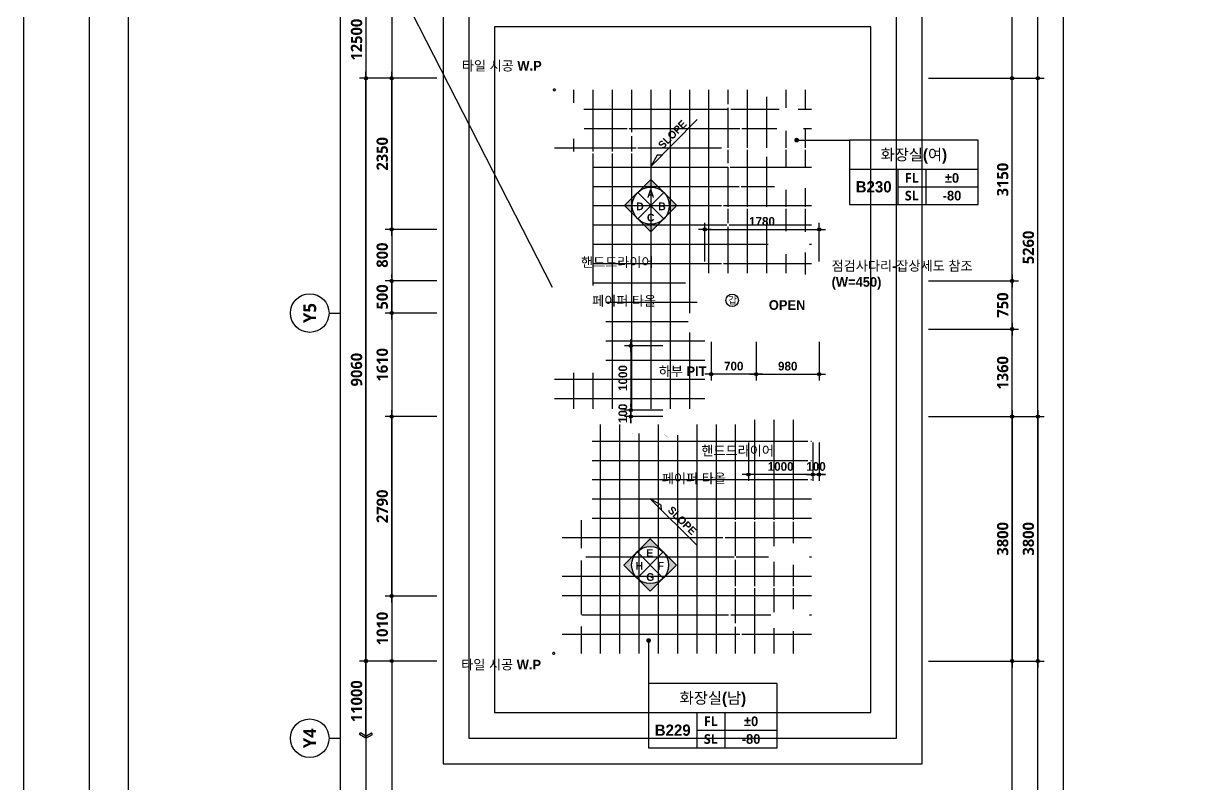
# Model space of a CAD drawing. Header units: millimetres. Extents: x 0 to 336000, y 0 to 30768.
# Drawn here: x 0 to 18350, y 10558 to 22370 of the extents above; entities that cross this region are included whole.
import ezdxf
from ezdxf.enums import TextEntityAlignment as Align

# ---------------------------------------------------------------- set-up
doc = ezdxf.new("R2010")
doc.units = ezdxf.units.MM
doc.header["$LTSCALE"] = 50
doc.layers.get('Defpoints').update_dxf_attribs({"color": 153})
for name, color, linetype in [('A-ANNO-DIM', 4, 'Continuous'), ('A-ANNO-GRA1', 7, 'Continuous'), ('A-ANNO-LEAD', 4, 'Continuous'), ('A-ANNO-SYMB', 7, 'Continuous'), ('A-ANNO-TEXT1', 7, 'Continuous'), ('A-ANNO-TEXT2', 3, 'Continuous'), ('A-ANNO-TITL', 7, 'Continuous'), ('A-FLOR-TOIL-TILE', 8, 'Continuous'), ('A-ST-AXIS-BUB', 7, 'Continuous'), ('A-ST-AXIS-DIM', 7, 'Continuous'), ('LEADER', 7, 'Continuous'), ('SYM', 7, 'Continuous')]:
    doc.layers.add(name, color=color, linetype=linetype)
doc.layers.add('G(그리드1)', color=185, linetype='Continuous', plot=False)
doc.layers.add('G(그리드2)', color=235, linetype='Continuous', plot=False)
doc.styles.add('2020음성 1차', font='나눔고딕Bold.ttf')
doc.styles.add('SH_나눔', font='')
doc.styles.add('SH_진천_나눔', font='')
doc.styles.get('SH_나눔').set_extended_font_data('NanumGothic', bold=True)
doc.styles.get('SH_진천_나눔').set_extended_font_data('NanumGothic', bold=True)
doc.dimstyles.new('SHP 50', dxfattribs={"dimscale": 50, "dimtxt": 3.5, "dimasz": 1, "dimexe": 2, "dimexo": 2, "dimgap": 1, "dimtad": 1, "dimdec": 0, "dimzin": 0, "dimdsep": 46, "dimtxsty": 'SH_진천_나눔', "dimblk": 'DIMDOT', "dimcen": 0.09, "dimclrd": 256, "dimclre": 256, "dimclrt": 3, "dimadec": 0, "dimazin": 1, "dimtfac": 1, "dimtdec": 0, "dimtix": 1, "dimtmove": 2, "dimatfit": 0, "dimldrblk": 'DIMDOT', "dimfxl": 1, "dimtolj": 1, "dimtzin": 0, "dimlwd": -1, "dimlwe": -1, "dimarcsym": 0})
doc.dimstyles.new('SHP 50내부', dxfattribs={"dimscale": 50, "dimtxt": 2.7, "dimasz": 1, "dimexe": 2, "dimexo": 2, "dimgap": 1, "dimtad": 1, "dimdec": 0, "dimzin": 0, "dimdsep": 46, "dimtxsty": '2020음성 1차', "dimblk": 'DIMDOT', "dimcen": 0.09, "dimclrd": 256, "dimclre": 256, "dimclrt": 3, "dimadec": 0, "dimazin": 1, "dimtfac": 1, "dimtdec": 0, "dimtix": 1, "dimtmove": 2, "dimatfit": 0, "dimldrblk": 'DIMDOT', "dimfxl": 1, "dimtolj": 1, "dimtzin": 0, "dimlwd": -1, "dimlwe": -1, "dimarcsym": 0})

# ---------------------------------------------------------------- blocks, each defined once
blk = doc.blocks.new('A-ST-AXIS-BUB-1')
at = {"layer": 'A-ST-AXIS-BUB'}
blk.add_line((0, 350), (0, 0), dxfattribs=at)
blk.add_circle((0, 950), 600, dxfattribs=at)
blk = doc.blocks.new('DIMDOT')
at = {"color": 0}
blk.add_line((-2, 0), (2, 0), dxfattribs=at)
for radius in [0.5, 0.25]:
    blk.add_circle((0, 0), radius, dxfattribs=at)
blk = doc.blocks.new('*D10199')
at = {"layer": 'A-ST-AXIS-DIM'}
for p, q in [((6425, 21520), (5225, 21520)), ((5325, 12510), (5325, 21470)), ((6425, 12460), (5225, 12460))]:
    blk.add_line(p, q, dxfattribs=at)
at = {"layer": 'Defpoints', "color": 0}
for p in [(5325, 21520), (6525, 21520), (6525, 12460)]:
    blk.add_point(p, dxfattribs=at)
at = {"layer": 'A-ST-AXIS-DIM', "linetype": 'ByBlock', "xscale": 50, "yscale": 50, "zscale": 50}
for p, rotation in [((5325, 21520), 90), ((5325, 12460), 270)]:
    blk.add_blockref('DIMDOT', p, dxfattribs=dict(at, rotation=rotation))
at = {"layer": 'A-ST-AXIS-DIM', "color": 3, "insert": (5179, 16990), "char_height": 175, "attachment_point": 5, "rotation": 90, "style": 'SH_진천_나눔'}
blk.add_mtext('\\A1;9060', dxfattribs=at)
blk = doc.blocks.new('*D10200')
at = {"layer": 'A-ST-AXIS-DIM'}
for p, q in [((6425, 18370), (5625, 18370)), ((5725, 18420), (5725, 18470)), ((5725, 17870), (5725, 18370)), ((6425, 17870), (5625, 17870)), ((5725, 17820), (5725, 17770))]:
    blk.add_line(p, q, dxfattribs=at)
at = {"layer": 'Defpoints', "color": 0}
for p in [(5725, 18370), (6525, 18370), (6525, 17870)]:
    blk.add_point(p, dxfattribs=at)
at = {"layer": 'A-ST-AXIS-DIM', "linetype": 'ByBlock', "xscale": 50, "yscale": 50, "zscale": 50}
for p, rotation in [((5725, 18370), 270), ((5725, 17870), 90)]:
    blk.add_blockref('DIMDOT', p, dxfattribs=dict(at, rotation=rotation))
at = {"layer": 'A-ST-AXIS-DIM', "color": 3, "insert": (5579, 18120), "char_height": 175, "attachment_point": 5, "rotation": 90, "style": 'SH_진천_나눔'}
blk.add_mtext('\\A1;500', dxfattribs=at)
blk = doc.blocks.new('*D10201')
at = {"layer": 'A-ST-AXIS-DIM'}
for p, q in [((6425, 21520), (5625, 21520)), ((5725, 19220), (5725, 21470)), ((6425, 19170), (5625, 19170))]:
    blk.add_line(p, q, dxfattribs=at)
at = {"layer": 'Defpoints', "color": 0}
for p in [(5725, 21520), (6525, 21520), (6525, 19170)]:
    blk.add_point(p, dxfattribs=at)
at = {"layer": 'A-ST-AXIS-DIM', "linetype": 'ByBlock', "xscale": 50, "yscale": 50, "zscale": 50}
for p, rotation in [((5725, 21520), 90), ((5725, 19170), 270)]:
    blk.add_blockref('DIMDOT', p, dxfattribs=dict(at, rotation=rotation))
at = {"layer": 'A-ST-AXIS-DIM', "color": 3, "insert": (5579, 20345), "char_height": 175, "attachment_point": 5, "rotation": 90, "style": 'SH_진천_나눔'}
blk.add_mtext('\\A1;2350', dxfattribs=at)
blk = doc.blocks.new('arrow1')
at = {"color": 0}
for p, q in [((0, 0), (0.286, 0.501)), ((0, 0), (0.286, -0.501)), ((0.165, 0), (0.41, 0.429)), ((0.165, 0), (0.41, -0.429)), ((0.286, 0.501), (0.41, 0.43)), ((0.286, -0.501), (0.41, -0.43))]:
    blk.add_line(p, q, dxfattribs=at)
blk = doc.blocks.new('*D10202')
at = {"layer": 'A-ST-AXIS-DIM'}
for p, q in [((6425, 17870), (5625, 17870)), ((5725, 17820), (5725, 16310)), ((6425, 16260), (5625, 16260))]:
    blk.add_line(p, q, dxfattribs=at)
at = {"layer": 'Defpoints', "color": 0}
for p in [(6525, 17870), (5725, 16260), (6525, 16260)]:
    blk.add_point(p, dxfattribs=at)
at = {"layer": 'A-ST-AXIS-DIM', "linetype": 'ByBlock', "xscale": 50, "yscale": 50, "zscale": 50}
for p, rotation in [((5725, 17870), 90), ((5725, 16260), 270)]:
    blk.add_blockref('DIMDOT', p, dxfattribs=dict(at, rotation=rotation))
at = {"layer": 'A-ST-AXIS-DIM', "color": 3, "insert": (5579, 17065), "char_height": 175, "attachment_point": 5, "rotation": 90, "style": 'SH_진천_나눔'}
blk.add_mtext('\\A1;1610', dxfattribs=at)
blk = doc.blocks.new('*D10203')
at = {"layer": 'A-ST-AXIS-DIM'}
for p, q in [((6425, 19170), (5625, 19170)), ((5725, 19120), (5725, 18420)), ((6425, 18370), (5625, 18370))]:
    blk.add_line(p, q, dxfattribs=at)
at = {"layer": 'Defpoints', "color": 0}
for p in [(6525, 19170), (5725, 18370), (6525, 18370)]:
    blk.add_point(p, dxfattribs=at)
at = {"layer": 'A-ST-AXIS-DIM', "linetype": 'ByBlock', "xscale": 50, "yscale": 50, "zscale": 50}
for p, rotation in [((5725, 19170), 90), ((5725, 18370), 270)]:
    blk.add_blockref('DIMDOT', p, dxfattribs=dict(at, rotation=rotation))
at = {"layer": 'A-ST-AXIS-DIM', "color": 3, "insert": (5579, 18770), "char_height": 175, "attachment_point": 5, "rotation": 90, "style": 'SH_진천_나눔'}
blk.add_mtext('\\A1;800', dxfattribs=at)
blk = doc.blocks.new('*D10204')
at = {"layer": 'A-ST-AXIS-DIM'}
for p, q in [((6425, 16260), (5625, 16260)), ((5725, 13520), (5725, 16210)), ((6425, 13470), (5625, 13470))]:
    blk.add_line(p, q, dxfattribs=at)
at = {"layer": 'Defpoints', "color": 0}
for p in [(5725, 16260), (6525, 16260), (6525, 13470)]:
    blk.add_point(p, dxfattribs=at)
at = {"layer": 'A-ST-AXIS-DIM', "linetype": 'ByBlock', "xscale": 50, "yscale": 50, "zscale": 50}
for p, rotation in [((5725, 16260), 90), ((5725, 13470), 270)]:
    blk.add_blockref('DIMDOT', p, dxfattribs=dict(at, rotation=rotation))
at = {"layer": 'A-ST-AXIS-DIM', "color": 3, "insert": (5579, 14865), "char_height": 175, "attachment_point": 5, "rotation": 90, "style": 'SH_진천_나눔'}
blk.add_mtext('\\A1;2790', dxfattribs=at)
blk = doc.blocks.new('*D10205')
at = {"layer": 'A-ST-AXIS-DIM'}
for p, q in [((6425, 13470), (5625, 13470)), ((5725, 13420), (5725, 12510)), ((6425, 12460), (5625, 12460))]:
    blk.add_line(p, q, dxfattribs=at)
at = {"layer": 'Defpoints', "color": 0}
for p in [(6525, 13470), (5725, 12460), (6525, 12460)]:
    blk.add_point(p, dxfattribs=at)
at = {"layer": 'A-ST-AXIS-DIM', "linetype": 'ByBlock', "xscale": 50, "yscale": 50, "zscale": 50}
for p, rotation in [((5725, 13470), 90), ((5725, 12460), 270)]:
    blk.add_blockref('DIMDOT', p, dxfattribs=dict(at, rotation=rotation))
at = {"layer": 'A-ST-AXIS-DIM', "color": 3, "insert": (5579, 12965), "char_height": 175, "attachment_point": 5, "rotation": 90, "style": 'SH_진천_나눔'}
blk.add_mtext('\\A1;1010', dxfattribs=at)
blk = doc.blocks.new('*D16269')
at = {"layer": 'A-ANNO-DIM'}
for p, q in [((11275, 15860), (11275, 15260)), ((12275, 15860), (12275, 15260)), ((12225, 15360), (11325, 15360))]:
    blk.add_line(p, q, dxfattribs=at)
at = {"layer": 'Defpoints', "color": 0}
for p in [(11275, 15960), (12275, 15960), (11275, 15360)]:
    blk.add_point(p, dxfattribs=at)
at = {"layer": 'A-ANNO-DIM', "linetype": 'ByBlock', "xscale": 50, "yscale": 50, "zscale": 50, "rotation": 180}
blk.add_blockref('DIMDOT', (11275, 15360), dxfattribs=at)
at = {"layer": 'A-ANNO-DIM', "linetype": 'ByBlock', "xscale": 50, "yscale": 50, "zscale": 50}
blk.add_blockref('DIMDOT', (12275, 15360), dxfattribs=at)
at = {"layer": 'A-ANNO-DIM', "color": 3, "insert": (11775, 15484), "char_height": 135, "attachment_point": 5, "style": '2020음성 1차'}
blk.add_mtext('\\A1;1000', dxfattribs=at)
blk = doc.blocks.new('*D16270')
at = {"layer": 'A-ANNO-DIM'}
for p, q in [((12275, 15860), (12275, 15260)), ((12375, 15860), (12375, 15260)), ((12225, 15360), (12175, 15360)), ((12275, 15360), (12375, 15360)), ((12425, 15360), (12475, 15360))]:
    blk.add_line(p, q, dxfattribs=at)
at = {"layer": 'Defpoints', "color": 0}
for p in [(12275, 15960), (12375, 15960), (12375, 15360)]:
    blk.add_point(p, dxfattribs=at)
at = {"layer": 'A-ANNO-DIM', "linetype": 'ByBlock', "xscale": 50, "yscale": 50, "zscale": 50}
blk.add_blockref('DIMDOT', (12275, 15360), dxfattribs=at)
at = {"layer": 'A-ANNO-DIM', "linetype": 'ByBlock', "xscale": 50, "yscale": 50, "zscale": 50, "rotation": 180}
blk.add_blockref('DIMDOT', (12375, 15360), dxfattribs=at)
at = {"layer": 'A-ANNO-DIM', "color": 3, "insert": (12325, 15484), "char_height": 135, "attachment_point": 5, "style": '2020음성 1차'}
blk.add_mtext('\\A1;100', dxfattribs=at)
blk = doc.blocks.new('*D16274')
at = {"layer": 'A-ANNO-DIM'}
for p, q in [((9945, 17360), (9345, 17360)), ((9445, 17310), (9445, 16410)), ((9945, 16360), (9345, 16360))]:
    blk.add_line(p, q, dxfattribs=at)
at = {"layer": 'Defpoints', "color": 0}
for p in [(10045, 17360), (9445, 16360), (10045, 16360)]:
    blk.add_point(p, dxfattribs=at)
at = {"layer": 'A-ANNO-DIM', "linetype": 'ByBlock', "xscale": 50, "yscale": 50, "zscale": 50}
for p, rotation in [((9445, 17360), 90), ((9445, 16360), 270)]:
    blk.add_blockref('DIMDOT', p, dxfattribs=dict(at, rotation=rotation))
at = {"layer": 'A-ANNO-DIM', "color": 3, "insert": (9321, 16860), "char_height": 135, "attachment_point": 5, "rotation": 90, "style": '2020음성 1차'}
blk.add_mtext('\\A1;1000', dxfattribs=at)
blk = doc.blocks.new('*D16690')
at = {"layer": 'A-ST-AXIS-DIM'}
for p, q in [((14075, 21520), (15875, 21520)), ((15775, 16310), (15775, 21470)), ((14075, 16260), (15875, 16260))]:
    blk.add_line(p, q, dxfattribs=at)
at = {"layer": 'Defpoints', "color": 0}
for p in [(13975, 21520), (15775, 21520), (13975, 16260)]:
    blk.add_point(p, dxfattribs=at)
at = {"layer": 'A-ST-AXIS-DIM', "linetype": 'ByBlock', "xscale": 50, "yscale": 50, "zscale": 50}
for p, rotation in [((15775, 21520), 90), ((15775, 16260), 270)]:
    blk.add_blockref('DIMDOT', p, dxfattribs=dict(at, rotation=rotation))
at = {"layer": 'A-ST-AXIS-DIM', "color": 3, "insert": (15629, 18890), "char_height": 175, "attachment_point": 5, "rotation": 90, "style": 'SH_진천_나눔'}
blk.add_mtext('\\A1;5260', dxfattribs=at)
blk = doc.blocks.new('*D16691')
at = {"layer": 'A-ST-AXIS-DIM'}
for p, q in [((14075, 18370), (15475, 18370)), ((15375, 17670), (15375, 18320)), ((14075, 17620), (15475, 17620))]:
    blk.add_line(p, q, dxfattribs=at)
at = {"layer": 'Defpoints', "color": 0}
for p in [(13975, 18370), (15375, 18370), (13975, 17620)]:
    blk.add_point(p, dxfattribs=at)
at = {"layer": 'A-ST-AXIS-DIM', "linetype": 'ByBlock', "xscale": 50, "yscale": 50, "zscale": 50}
for p, rotation in [((15375, 18370), 90), ((15375, 17620), 270)]:
    blk.add_blockref('DIMDOT', p, dxfattribs=dict(at, rotation=rotation))
at = {"layer": 'A-ST-AXIS-DIM', "color": 3, "insert": (15229, 17995), "char_height": 175, "attachment_point": 5, "rotation": 90, "style": 'SH_진천_나눔'}
blk.add_mtext('\\A1;750', dxfattribs=at)
blk = doc.blocks.new('*D16692')
at = {"layer": 'A-ST-AXIS-DIM'}
for p, q in [((14075, 21520), (15475, 21520)), ((15375, 18420), (15375, 21470)), ((14075, 18370), (15475, 18370))]:
    blk.add_line(p, q, dxfattribs=at)
at = {"layer": 'Defpoints', "color": 0}
for p in [(13975, 21520), (15375, 21520), (13975, 18370)]:
    blk.add_point(p, dxfattribs=at)
at = {"layer": 'A-ST-AXIS-DIM', "linetype": 'ByBlock', "xscale": 50, "yscale": 50, "zscale": 50}
for p, rotation in [((15375, 21520), 90), ((15375, 18370), 270)]:
    blk.add_blockref('DIMDOT', p, dxfattribs=dict(at, rotation=rotation))
at = {"layer": 'A-ST-AXIS-DIM', "color": 3, "insert": (15229, 19945), "char_height": 175, "attachment_point": 5, "rotation": 90, "style": 'SH_진천_나눔'}
blk.add_mtext('\\A1;3150', dxfattribs=at)
blk = doc.blocks.new('*D16695')
at = {"layer": 'A-ST-AXIS-DIM'}
for p, q in [((14075, 17620), (15475, 17620)), ((15375, 16310), (15375, 17570)), ((14075, 16260), (15475, 16260))]:
    blk.add_line(p, q, dxfattribs=at)
at = {"layer": 'Defpoints', "color": 0}
for p in [(13975, 17620), (15375, 17620), (13975, 16260)]:
    blk.add_point(p, dxfattribs=at)
at = {"layer": 'A-ST-AXIS-DIM', "linetype": 'ByBlock', "xscale": 50, "yscale": 50, "zscale": 50}
for p, rotation in [((15375, 17620), 90), ((15375, 16260), 270)]:
    blk.add_blockref('DIMDOT', p, dxfattribs=dict(at, rotation=rotation))
at = {"layer": 'A-ST-AXIS-DIM', "color": 3, "insert": (15229, 16940), "char_height": 175, "attachment_point": 5, "rotation": 90, "style": 'SH_진천_나눔'}
blk.add_mtext('\\A1;1360', dxfattribs=at)
blk = doc.blocks.new('*D16696')
at = {"layer": 'A-ST-AXIS-DIM'}
for p, q in [((14075, 16260), (15475, 16260)), ((15375, 16210), (15375, 12510)), ((14075, 12460), (15475, 12460))]:
    blk.add_line(p, q, dxfattribs=at)
at = {"layer": 'Defpoints', "color": 0}
for p in [(13975, 16260), (13975, 12460), (15375, 12460)]:
    blk.add_point(p, dxfattribs=at)
at = {"layer": 'A-ST-AXIS-DIM', "linetype": 'ByBlock', "xscale": 50, "yscale": 50, "zscale": 50}
for p, rotation in [((15375, 16260), 90), ((15375, 12460), 270)]:
    blk.add_blockref('DIMDOT', p, dxfattribs=dict(at, rotation=rotation))
at = {"layer": 'A-ST-AXIS-DIM', "color": 3, "insert": (15229, 14360), "char_height": 175, "attachment_point": 5, "rotation": 90, "style": 'SH_진천_나눔'}
blk.add_mtext('\\A1;3800', dxfattribs=at)
blk = doc.blocks.new('*D16703')
at = {"layer": 'A-ANNO-DIM'}
for p, q in [((10695, 17420), (10695, 16820)), ((11395, 17420), (11395, 16820)), ((11345, 16920), (10745, 16920))]:
    blk.add_line(p, q, dxfattribs=at)
at = {"layer": 'Defpoints', "color": 0}
for p in [(10695, 17520), (11395, 17520), (10695, 16920)]:
    blk.add_point(p, dxfattribs=at)
at = {"layer": 'A-ANNO-DIM', "linetype": 'ByBlock', "xscale": 50, "yscale": 50, "zscale": 50, "rotation": 180}
blk.add_blockref('DIMDOT', (10695, 16920), dxfattribs=at)
at = {"layer": 'A-ANNO-DIM', "linetype": 'ByBlock', "xscale": 50, "yscale": 50, "zscale": 50}
blk.add_blockref('DIMDOT', (11395, 16920), dxfattribs=at)
at = {"layer": 'A-ANNO-DIM', "color": 3, "insert": (11045, 17044), "char_height": 135, "attachment_point": 5, "style": '2020음성 1차'}
blk.add_mtext('\\A1;700', dxfattribs=at)
blk = doc.blocks.new('*D16704')
at = {"layer": 'A-ANNO-DIM'}
for p, q in [((11395, 17420), (11395, 16820)), ((12375, 17420), (12375, 16820)), ((11445, 16920), (12325, 16920))]:
    blk.add_line(p, q, dxfattribs=at)
at = {"layer": 'Defpoints', "color": 0}
for p in [(11395, 17520), (12375, 17520), (12375, 16920)]:
    blk.add_point(p, dxfattribs=at)
at = {"layer": 'A-ANNO-DIM', "linetype": 'ByBlock', "xscale": 50, "yscale": 50, "zscale": 50, "rotation": 180}
blk.add_blockref('DIMDOT', (11395, 16920), dxfattribs=at)
at = {"layer": 'A-ANNO-DIM', "linetype": 'ByBlock', "xscale": 50, "yscale": 50, "zscale": 50}
blk.add_blockref('DIMDOT', (12375, 16920), dxfattribs=at)
at = {"layer": 'A-ANNO-DIM', "color": 3, "insert": (11885, 17044), "char_height": 135, "attachment_point": 5, "style": '2020음성 1차'}
blk.add_mtext('\\A1;980', dxfattribs=at)
blk = doc.blocks.new('갑종 TEXT100')
at = {"layer": 'A-ANNO-SYMB'}
blk.add_circle((0, 0), 243, dxfattribs=at)
at = {"layer": 'A-ANNO-TITL', "style": '2020음성 1차'}
blk.add_text('갑 ', height=266.7, dxfattribs=at).set_placement((67, 0), align=Align.MIDDLE_CENTER)
blk = doc.blocks.new('G$C9D92D8A7')
at = {"layer": 'A-ANNO-GRA1'}
for p, q in [((0, 11), (40, 11)), ((15, 11), (15, 0)), ((23.75, 11), (23.75, 0)), ((15, 5.5), (40, 5.5))]:
    blk.add_line(p, q, dxfattribs=at)
blk.add_lwpolyline([(0, 20), (0, 0), (40, 0), (40, 20)], close=True, dxfattribs=at)
at = {"style": '2020음성 1차'}
for tag, height, p in [('실명', 3.5, (20, 15.5)), ('실번호', 3.5, (7.5, 5.5)), ('마감레벨', 3, (31.875, 8.25)), ('구조레벨', 3, (31.875, 2.75))]:
    blk.add_attdef(tag, text='', height=height, dxfattribs=at).set_placement(p, align=Align.MIDDLE_CENTER)
at = {"layer": 'A-ANNO-TEXT1', "style": 'SH_나눔'}
for s, p in [('FL', (19.375, 8.25)), ('SL', (19.375, 2.75))]:
    blk.add_text(s, height=3, dxfattribs=at).set_placement(p, align=Align.MIDDLE)
blk = doc.blocks.new('*D19031')
at = {"layer": 'A-ANNO-DIM'}
for p, q in [((9945, 16360), (9345, 16360)), ((9445, 16410), (9445, 16460)), ((9445, 16260), (9445, 16360)), ((9945, 16260), (9345, 16260)), ((9445, 16210), (9445, 16160))]:
    blk.add_line(p, q, dxfattribs=at)
at = {"layer": 'Defpoints', "color": 0}
for p in [(9445, 16360), (10045, 16360), (10045, 16260)]:
    blk.add_point(p, dxfattribs=at)
at = {"layer": 'A-ANNO-DIM', "linetype": 'ByBlock', "xscale": 50, "yscale": 50, "zscale": 50}
for p, rotation in [((9445, 16360), 270), ((9445, 16260), 90)]:
    blk.add_blockref('DIMDOT', p, dxfattribs=dict(at, rotation=rotation))
at = {"layer": 'A-ANNO-DIM', "color": 3, "insert": (9321, 16310), "char_height": 135, "attachment_point": 5, "rotation": 90, "style": '2020음성 1차'}
blk.add_mtext('\\A1;100', dxfattribs=at)
blk = doc.blocks.new('*D19032')
at = {"layer": 'A-ANNO-DIM'}
for p, q in [((10595, 18670), (10595, 19270)), ((12375, 18670), (12375, 19270)), ((10645, 19170), (12325, 19170))]:
    blk.add_line(p, q, dxfattribs=at)
at = {"layer": 'Defpoints', "color": 0}
for p in [(12375, 19170), (10595, 18570), (12375, 18570)]:
    blk.add_point(p, dxfattribs=at)
at = {"layer": 'A-ANNO-DIM', "linetype": 'ByBlock', "xscale": 50, "yscale": 50, "zscale": 50, "rotation": 180}
blk.add_blockref('DIMDOT', (10595, 19170), dxfattribs=at)
at = {"layer": 'A-ANNO-DIM', "linetype": 'ByBlock', "xscale": 50, "yscale": 50, "zscale": 50}
blk.add_blockref('DIMDOT', (12375, 19170), dxfattribs=at)
at = {"layer": 'A-ANNO-DIM', "color": 3, "insert": (11485, 19294), "char_height": 135, "attachment_point": 5, "style": '2020음성 1차'}
blk.add_mtext('\\A1;1780', dxfattribs=at)
blk = doc.blocks.new('*D19264')
at = {"layer": 'A-ST-AXIS-DIM'}
for p, q in [((14075, 16260), (15875, 16260)), ((15775, 16210), (15775, 12510)), ((14075, 12460), (15875, 12460))]:
    blk.add_line(p, q, dxfattribs=at)
at = {"layer": 'Defpoints', "color": 0}
for p in [(13975, 16260), (13975, 12460), (15775, 12460)]:
    blk.add_point(p, dxfattribs=at)
at = {"layer": 'A-ST-AXIS-DIM', "linetype": 'ByBlock', "xscale": 50, "yscale": 50, "zscale": 50}
for p, rotation in [((15775, 16260), 90), ((15775, 12460), 270)]:
    blk.add_blockref('DIMDOT', p, dxfattribs=dict(at, rotation=rotation))
at = {"layer": 'A-ST-AXIS-DIM', "color": 3, "insert": (15629, 14360), "char_height": 175, "attachment_point": 5, "rotation": 90, "style": 'SH_진천_나눔'}
blk.add_mtext('\\A1;3800', dxfattribs=at)

msp = doc.modelspace()

# ---------------------------------------------------------------- hatches: boundary and pattern name
at = {"layer": 'SYM'}
for points in [[(9958.8, 19743.4), (9755.2, 19947), (9551.5, 19743.4, -0.1989124), (9755.2, 19827.7, -0.1989124)], [(9551.5, 19336.1), (9347.9, 19539.7), (9551.5, 19743.4, 0.1989124), (9467.2, 19539.7, 0.1989124)], [(9958.8, 19336.1), (10162.5, 19539.7), (9958.8, 19743.4, -0.1989124), (10043.2, 19539.7, -0.1989124)], [(9958.8, 19336.1), (9755.2, 19132.4), (9551.5, 19336.1, 0.1989124), (9755.2, 19251.7, 0.1989124)], [(9948.8, 14156.1), (9745.2, 14359.7), (9541.5, 14156.1, -0.1989124), (9745.2, 14240.4, -0.1989124)], [(9541.5, 13748.8), (9337.9, 13952.4), (9541.5, 14156.1, 0.1989124), (9457.2, 13952.4, 0.1989124)], [(9948.8, 13748.8), (10152.5, 13952.4), (9948.8, 14156.1, -0.1989124), (10033.2, 13952.4, -0.1989124)], [(9948.8, 13748.8), (9745.2, 13545.1), (9541.5, 13748.8, 0.1989124), (9745.2, 13664.4, 0.1989124)]]:
    msp.add_hatch(color=5, dxfattribs=at).paths.add_polyline_path(points)

# ---------------------------------------------------------------- linework, layer by layer
at = {"const_width": 36.6}
for points in [[(12042.9, 20557.9, 1), (12006.3, 20557.9, 1)], [(9739.4, 12778.8, 1), (9702.8, 12778.8, 1)]]:
    msp.add_lwpolyline(points, format="xyb", close=True, dxfattribs=at)
for points in [[(12024.6, 20557.9), (12846.4, 20557.9)], [(9721.1, 12778.8), (9721.1, 12110.6)]]:
    msp.add_lwpolyline(points)
at = {"layer": 'A-ANNO-GRA1'}
msp.add_lwpolyline([(1625.2, 27100), (1625.2, 1600), (35900, 1600), (35900, 27100)], close=True, dxfattribs=at)
at = {"layer": 'A-ANNO-LEAD'}
for points in [[(10295.2, 18319.7, 0, 40, 0), (10235.2, 18423.6, 0, 0, 0), (10098.7, 18660.1, 0, 0, 0), (9798.7, 18660.1, 0, 0, 0)], [(12086.2, 18059.5, 0, 37.5, 0), (12142.4, 18156.9, 0, 0, 0), (12400.4, 18603.8, 0, 0, 0), (12567.5, 18603.8, 0, 0, 0)], [(10335.2, 17719.7, 0, 40, 0), (10275.2, 17823.6, 0, 0, 0), (10138.7, 18060.1, 0, 0, 0), (9838.7, 18060.1, 0, 0, 0)], [(9462.6, 15999.7, 0, 40, 0), (9490.2, 15895.8, 0, 0, 0), (9626.7, 15299.3, 0, 0, 0), (9926.7, 15299.3, 0, 0, 0)], [(10000.6, 15959.7, 0, 40, 0), (10105.2, 15855.8, 0, 0, 0), (10241.7, 15730.1, 0, 0, 0), (10541.7, 15730.1, 0, 0, 0)]]:
    msp.add_lwpolyline(points, format="xyseb", dxfattribs=at)
at = {"layer": 'A-ANNO-SYMB'}
for points in [[(8705.2, 21689.7, 0, 40, 0), (8585.2, 21689.7, 0, 0, 0), (8255.2, 21689.7, 0, 0, 0), (8255.2, 21339.7, 0, 0, 0), (7905.2, 21339.7, 0, 0, 0), (7905.2, 21009.7, 40, 0, 0), (7905.2, 20889.7, 0, 40, 0)], [(8695.2, 12229.7, 0, 40, 0), (8575.2, 12229.7, 0, 0, 0), (8245.2, 12229.7, 0, 0, 0), (8245.2, 12579.7, 0, 0, 0), (7895.2, 12579.7, 0, 0, 0), (7895.2, 12909.7, 40, 0, 0), (7895.2, 13029.7, 0, 40, 0)]]:
    msp.add_lwpolyline(points, format="xyseb", dxfattribs=at)
at = {"layer": 'A-ANNO-SYMB', "const_width": 19}
for points in [[(8255.2, 21324.7, 1), (8255.2, 21354.7, 1)], [(8245.2, 12594.7, -1), (8245.2, 12564.7, -1)]]:
    msp.add_lwpolyline(points, format="xyb", close=True, dxfattribs=at)
at = {"layer": 'A-FLOR-TOIL-TILE'}
for p, q in [((8555.2, 21339.7), (8555.2, 21139.7)), ((8855.2, 21339.7), (8855.2, 20379.7)), ((9155.2, 21339.7), (9155.2, 20379.7)), ((9455.2, 21339.7), (9455.2, 20681)), ((9755.2, 21339.7), (9755.2, 16379.7)), ((10055.2, 21339.7), (10055.2, 16379.7)), ((10355.2, 21339.7), (10355.2, 17869.7)), ((10655.2, 21339.7), (10655.2, 18489.7)), ((10955.2, 21339.7), (10955.2, 21118.5)), ((11255.2, 21339.7), (11255.2, 20439.7)), ((11855.2, 21339.7), (11855.2, 21062.2)), ((12155.2, 21339.7), (12155.2, 21048.1)), ((11555.2, 21229.8), (11555.2, 20439.7)), ((8715.2, 21039.7), (10966, 21039.7)), ((10955.2, 21058.5), (10955.2, 20439.7)), ((11000.6, 21039.7), (11753.3, 21039.7)), ((12046, 21039.7), (12255.2, 21039.7)), ((8720.2, 20739.7), (9386.6, 20739.7)), ((9421.2, 20739.7), (11139.2, 20739.7)), ((11173.8, 20739.7), (11716.6, 20739.7)), ((12131, 20739.7), (12255.2, 20739.7)), ((8555.2, 20579.7), (8555.2, 20379.7)), ((9455.2, 20621), (9455.2, 20379.7)), ((11855.2, 20702.2), (11855.2, 20439.7)), ((12155.2, 20727.2), (12155.2, 20439.7)), ((8255.2, 20439.7), (9525.2, 20439.7)), ((9555.2, 20439.7), (10855.2, 20439.7)), ((10955.2, 20409.7), (10955.2, 20198.5)), ((11255.2, 20409.7), (11255.2, 19519.7)), ((11855.2, 20409.7), (11855.2, 20144.7)), ((12155.2, 20409.7), (12155.2, 20130.6)), ((8855.2, 20349.7), (8855.2, 18299.7)), ((9155.2, 20349.7), (9155.2, 16379.7)), ((9455.2, 20349.7), (9455.2, 16379.7)), ((11555.2, 20299.7), (11555.2, 19519.7)), ((8855.2, 20139.7), (10954.5, 20139.7)), ((10955.2, 20138.5), (10955.2, 19519.7)), ((10989.1, 20139.7), (12255.2, 20139.7)), ((8855.2, 19839.7), (11127.7, 19839.7)), ((11162.3, 19839.7), (11679.9, 19839.7)), ((11855.2, 19784.7), (11855.2, 19519.7)), ((12155.2, 19809.7), (12155.2, 19519.7)), ((8855.2, 19539.7), (10855.2, 19539.7)), ((10885.2, 19539.7), (12255.2, 19539.7)), ((10955.2, 19489.7), (10955.2, 19268.5)), ((11255.2, 19489.7), (11255.2, 18489.7)), ((11855.2, 19489.7), (11855.2, 19144.7)), ((12155.2, 19489.7), (12155.2, 19130.6)), ((11555.2, 19314.7), (11555.2, 18489.7)), ((8855.2, 19239.7), (10937.1, 19239.7)), ((10955.2, 19208.5), (10955.2, 18489.7)), ((10971.8, 19239.7), (12255.2, 19239.7)), ((8855.2, 18939.7), (11578.7, 18939.7)), ((12224, 18939.7), (12255.2, 18939.7)), ((11855.2, 18784.7), (11855.2, 18489.7)), ((12155.2, 18809.7), (12155.2, 18469.7)), ((8855.2, 18639.7), (10855.2, 18639.7)), ((10885.2, 18639.7), (12255.2, 18639.7)), ((8855.2, 18339.7), (10295.2, 18339.7)), ((9055.2, 18039.7), (10475.2, 18039.7)), ((9055.2, 17739.7), (10335.2, 17739.7)), ((9055.2, 17439.7), (10595.2, 17439.7)), ((10355.2, 17569.7), (10355.2, 16379.7)), ((9055.2, 17139.7), (10593.2, 17139.7)), ((8555.2, 16939.7), (8555.2, 16379.7)), ((8855.2, 16939.7), (8855.2, 16379.7)), ((8255.2, 16839.7), (10593.2, 16839.7)), ((8255.2, 16539.7), (10593.2, 16539.7)), ((11375.2, 14654.7), (11375.2, 16209.7)), ((11675.2, 14654.7), (11675.2, 16209.7)), ((11975.2, 14654.7), (11975.2, 16209.7)), ((8975.2, 12579.7), (8975.2, 16139.7)), ((9275.2, 12579.7), (9275.2, 16139.7)), ((9575.2, 12579.7), (9575.2, 15999.7)), ((9875.2, 12579.7), (9875.2, 16139.7)), ((10175.2, 12579.7), (10175.2, 15973.1)), ((10475.2, 12579.7), (10475.2, 16139.7)), ((10775.2, 12579.7), (10775.2, 16139.7)), ((11075.2, 14654.7), (11075.2, 16139.7)), ((8845.2, 15879.7), (12197.2, 15879.7)), ((12242.2, 15879.7), (12255.2, 15879.7)), ((8845.2, 15579.7), (12197.2, 15579.7)), ((12242.2, 15579.7), (12255.2, 15579.7)), ((8845.2, 15279.7), (12197.2, 15279.7)), ((12242.2, 15279.7), (12255.2, 15279.7)), ((8845.2, 14979.7), (12255.2, 14979.7)), ((8675.2, 14214.1), (8675.2, 14649.7)), ((8845.2, 14679.7), (12255.2, 14679.7)), ((11075.2, 14095.6), (11075.2, 14624.7)), ((11375.2, 13624.7), (11375.2, 14624.7)), ((11675.2, 14247.3), (11675.2, 14624.7)), ((11975.2, 14294.7), (11975.2, 14624.7)), ((8375.2, 14379.7), (10876.5, 14379.7)), ((10911.2, 14379.7), (12255.2, 14379.7)), ((8675.2, 13184.1), (8675.2, 14025.4)), ((8743.2, 14079.7), (11049.7, 14079.7)), ((11075.2, 13624.7), (11075.2, 14035.6)), ((11084.4, 14079.7), (11586.8, 14079.7)), ((11675.2, 13624.7), (11675.2, 14002.1)), ((11975.2, 13624.7), (11975.2, 13954.7)), ((12225.2, 14079.7), (12255.2, 14079.7)), ((8375.2, 13779.7), (12255.2, 13779.7)), ((11075.2, 13050.6), (11075.2, 13594.7)), ((11375.2, 12579.7), (11375.2, 13594.7)), ((11675.2, 13217.3), (11675.2, 13594.7)), ((11975.2, 13264.7), (11975.2, 13594.7)), ((8375.2, 13479.7), (12255.2, 13479.7)), ((8684.2, 13179.7), (10966, 13179.7)), ((11000.6, 13179.7), (11620.6, 13179.7)), ((12225.1, 13179.7), (12255.2, 13179.7)), ((8375.2, 12879.7), (11139.2, 12879.7)), ((8675.2, 12579.7), (8675.2, 12995.4)), ((11075.2, 12579.7), (11075.2, 12990.6)), ((11173.8, 12879.7), (12255.2, 12879.7)), ((11675.2, 12579.7), (11675.2, 12972.1)), ((11975.2, 12579.7), (11975.2, 12924.7))]:
    msp.add_line(p, q, dxfattribs=at)
at = {"layer": 'A-ST-AXIS-DIM'}
for p, q in [((5325.2, 22719.7), (5325.2, 21519.7)), ((5325.2, 11259.7), (5325.2, 12409.7))]:
    msp.add_line(p, q, dxfattribs=at)
at = {"layer": 'Defpoints'}
for points in [[(42000, 0), (42000, 29700), (0, 29700), (0, 0)], [(1025.2, 28700), (36500, 28700), (36500, 1000), (1025.2, 1000)]]:
    msp.add_lwpolyline(points, close=True, dxfattribs=at)
at = {"layer": 'G(그리드1)'}
msp.add_line((8225.2, 18269.7), (4925.2, 24719.7), dxfattribs=at)
for points in [[(4925.2, 8859.7), (16175.2, 8859.7), (16175.2, 24719.7), (4925.2, 24719.7)], [(5325.2, 9259.7), (15775.2, 9259.7), (15775.2, 24319.7), (5325.2, 24319.7)], [(5725.2, 9659.7), (15375.2, 9659.7), (15375.2, 23919.7), (5725.2, 23919.7)]]:
    msp.add_lwpolyline(points, close=True, dxfattribs=at)
at = {"layer": 'G(그리드2)'}
for points in [[(6525.2, 10859.7), (13975.2, 10859.7), (13975.2, 23119.7), (6525.2, 23119.7)], [(6925.2, 11259.7), (13575.2, 11259.7), (13575.2, 22719.7), (6925.2, 22719.7)], [(7325.2, 11659.7), (13175.2, 11659.7), (13175.2, 22319.7), (7325.2, 22319.7)]]:
    msp.add_lwpolyline(points, close=True, dxfattribs=at)
at = {"layer": 'LEADER'}
for points in [[(9927.2, 20322.4), (9854, 20321.9), (9755.2, 20148), (10477.6, 20880.3)], [(9919.6, 14807.7), (9919.1, 14880.9), (9745.2, 14979.7), (10477.5, 14257.3)]]:
    msp.add_lwpolyline(points, dxfattribs=at)
at = {"layer": 'SYM'}
for p, q in [((9958.8, 19743.4), (9551.5, 19336.1)), ((9958.8, 19336.1), (9551.5, 19743.4)), ((9948.8, 14156.1), (9541.5, 13748.8)), ((9948.8, 13748.8), (9541.5, 14156.1))]:
    msp.add_line(p, q, dxfattribs=at)
for points in [[(9755.2, 19947), (9347.9, 19539.7), (9755.2, 19132.4), (10162.5, 19539.7), (9755.2, 19947)], [(9755.2, 19947), (9347.9, 19539.7), (9755.2, 19132.4), (10162.5, 19539.7), (9755.2, 19947)], [(9745.2, 14359.7), (9337.9, 13952.4), (9745.2, 13545.1), (10152.5, 13952.4), (9745.2, 14359.7)], [(9745.2, 14359.7), (9337.9, 13952.4), (9745.2, 13545.1), (10152.5, 13952.4), (9745.2, 14359.7)]]:
    msp.add_lwpolyline(points, dxfattribs=at)
for centre in [(9755.2, 19539.7), (9745.2, 13952.4)]:
    msp.add_circle(centre, 288, dxfattribs=at)

# ---------------------------------------------------------------- block references
at = {"xscale": 0.4, "yscale": 0.4, "zscale": 0.4}
msp.add_blockref('갑종 TEXT100', (11021.3, 18066.8), dxfattribs=at)
at = {"layer": 'A-ANNO-TEXT1'}
ref = msp.add_blockref('G$C9D92D8A7', (12846.4, 19557.9), dxfattribs=dict(at, xscale=50.00000000000001, yscale=50.00000000000001, zscale=50.00000000000001))
ref.add_attrib('실명', '화장실(여)', dxfattribs={"layer": 'A-ANNO-TEXT2', "height": 175, "style": '2020음성 1차'}).set_placement((13846.4, 20332.9, 314264.4), align=Align.MIDDLE_CENTER)
ref.add_attrib('실번호', 'B230', dxfattribs={"layer": 'A-ANNO-TEXT2', "height": 175, "style": '2020음성 1차'}).set_placement((13221.4, 19832.9, 314264.4), align=Align.MIDDLE_CENTER)
ref.add_attrib('마감레벨', '%%p0', dxfattribs={"height": 150, "style": '2020음성 1차'}).set_placement((14440.1, 19970.4, 314264.4), align=Align.MIDDLE_CENTER)
ref.add_attrib('구조레벨', '-80', dxfattribs={"height": 150, "style": '2020음성 1차'}).set_placement((14440.1, 19695.4, 314264.4), align=Align.MIDDLE_CENTER)
ref = msp.add_blockref('G$C9D92D8A7', (9721.1, 11110.6), dxfattribs=dict(at, xscale=50.00000000000001, yscale=50.00000000000001, zscale=50.00000000000001))
ref.add_attrib('실명', '화장실(남)', dxfattribs={"layer": 'A-ANNO-TEXT2', "height": 175, "style": '2020음성 1차'}).set_placement((10721.1, 11885.6, 171208.9), align=Align.MIDDLE_CENTER)
ref.add_attrib('실번호', 'B229', dxfattribs={"layer": 'A-ANNO-TEXT2', "height": 175, "style": '2020음성 1차'}).set_placement((10096.1, 11385.6, 171208.9), align=Align.MIDDLE_CENTER)
ref.add_attrib('마감레벨', '%%p0', dxfattribs={"height": 150, "style": '2020음성 1차'}).set_placement((11314.8, 11523.1, 171208.9), align=Align.MIDDLE_CENTER)
ref.add_attrib('구조레벨', '-80', dxfattribs={"height": 150, "style": '2020음성 1차'}).set_placement((11314.8, 11248.1, 171208.9), align=Align.MIDDLE_CENTER)
at = {"layer": 'A-ST-AXIS-BUB', "xscale": 0.5, "yscale": 0.5, "zscale": 0.5, "rotation": 90}
for p in [(4925.2, 17869.7), (4925.2, 11259.7)]:
    msp.add_blockref('A-ST-AXIS-BUB-1', p, dxfattribs=at)
at = {"layer": 'A-ST-AXIS-DIM'}
for name, p, xscale, yscale, zscale, rotation in [('DIMDOT', (5325.2, 12459.7), -50, 50, 50, 270), ('arrow1', (5325.2, 11259.7), -200, 200, 200, 269.9999999999861)]:
    msp.add_blockref(name, p, dxfattribs=dict(at, xscale=xscale, yscale=yscale, zscale=zscale, rotation=rotation))

# ---------------------------------------------------------------- texts
at = {"layer": 'A-ANNO-TEXT1', "style": '2020음성 1차'}
for s, p in [('타일 시공 W.P', (6815.6, 21714.7)), ('점검사다리-잡상세도 참조', (12567.5, 18603.8)), ('(W=450)', (12567.5, 18353.8)), ('핸드드라이어', (10541.7, 15730.1)), ('페이퍼 타올', (9926.7, 15299.3)), ('타일 시공 W.P', (6805.6, 12404.7))]:
    msp.add_text(s, height=150, dxfattribs=at).set_placement(p, align=Align.MIDDLE_LEFT)
for rotation, p in [(45.13777, (10090.8, 20646.4)), (315.13777, (10243.6, 14644.1))]:
    msp.add_text('SLOPE', height=120, rotation=rotation, dxfattribs=at).set_placement(p, align=Align.MIDDLE)
for s, p in [('A', (9695.3, 19665.8)), ('D', (9528.8, 19468.9)), ('B', (9871.7, 19468.9)), ('C', (9695.3, 19293.6)), ('E', (9685.3, 14078.5)), ('H', (9518.8, 13881.6)), ('F', (9861.7, 13881.6)), ('G', (9685.3, 13706.3))]:
    msp.add_text(s, height=120, dxfattribs=at).set_placement(p)
for s, p in [('핸드드라이어', (9798.7, 18660.1)), ('페이퍼 타올', (9838.7, 18060.1))]:
    msp.add_text(s, height=150, dxfattribs=at).set_placement(p, align=Align.MIDDLE_RIGHT)
at = {"layer": 'A-ANNO-TEXT1', "style": 'SH_진천_나눔'}
for s, p in [('Y5', (4450.2, 17869.7)), ('Y4', (4450.2, 11259.7))]:
    msp.add_text(s, height=200, rotation=90, dxfattribs=at).set_placement(p, align=Align.MIDDLE_CENTER)
at = {"layer": 'A-ANNO-TEXT1', "style": '2020음성 1차'}
for s, p in [('OPEN', (11875.2, 17994.7)), ('하부 PIT', (10250.2, 16964.7))]:
    msp.add_text(s, height=150, dxfattribs=at).set_placement(p, align=Align.MIDDLE_CENTER)
at = {"layer": 'A-ST-AXIS-DIM', "color": 3, "char_height": 175, "attachment_point": 5, "rotation": 90, "style": 'SH_진천_나눔'}
for s, insert in [('\\A1;12500', (5179.2, 22119.7)), ('\\A1;11000', (5179.2, 11834.7))]:
    msp.add_mtext(s, dxfattribs=dict(at, insert=insert))

# ---------------------------------------------------------------- dimensions: what is measured, and where the dimension line sits
at = {"layer": 'A-ANNO-DIM'}
for base, p1, p2, angle, picture, middle in [((12375.2, 19169.7), (10595.2, 18569.7), (12375.2, 18569.7), 180, '*D19032', (11485.2, 19294.2)), ((9445.2, 16359.7), (10045.2, 17359.7), (10045.2, 16359.7), 90, '*D16274', (9321.2, 16859.7)), ((10695.2, 16919.7), (11395.2, 17519.7), (10695.2, 17519.7), 0, '*D16703', (11045.2, 17043.7)), ((12375.2, 16919.7), (11395.2, 17519.7), (12375.2, 17519.7), 180, '*D16704', (11885.2, 17044.2)), ((9445.2, 16359.7), (10045.2, 16259.7), (10045.2, 16359.7), 270, '*D19031', (9321.2, 16309.7)), ((11275.2, 15359.7), (12275.2, 15959.7), (11275.2, 15959.7), 0, '*D16269', (11775.2, 15483.7)), ((12375.2, 15359.7), (12275.2, 15959.7), (12375.2, 15959.7), 180, '*D16270', (12325.2, 15483.7))]:
    dim = msp.add_linear_dim(base=base, p1=p1, p2=p2, angle=angle, dimstyle='SHP 50내부', override={"dimtxsty": '2020음성 1차', "dimldrblk": 'DIMDOT'}, dxfattribs=at)
    dim.commit()
    dim.dimension.update_dxf_attribs({"geometry": picture, "text_midpoint": middle})
at = {"layer": 'A-ST-AXIS-DIM'}
for base, p1, p2, angle, picture, middle in [((5325.2, 21519.7), (6525.2, 12459.7), (6525.2, 21519.7), 90, '*D10199', (5178.6, 16989.7)), ((5725.2, 21519.7), (6525.2, 19169.7), (6525.2, 21519.7), 270, '*D10201', (5578.6, 20344.7)), ((15775.2, 21519.7), (13975.2, 16259.7), (13975.2, 21519.7), 90, '*D16690', (15628.6, 18889.7)), ((15375.2, 21519.7), (13975.2, 18369.7), (13975.2, 21519.7), 270, '*D16692', (15228.6, 19944.7)), ((5725.2, 18369.7), (6525.2, 19169.7), (6525.2, 18369.7), 90, '*D10203', (5578.6, 18769.7)), ((5725.2, 18369.7), (6525.2, 17869.7), (6525.2, 18369.7), 270, '*D10200', (5579, 18119.7)), ((15375.2, 18369.7), (13975.2, 17619.7), (13975.2, 18369.7), 270, '*D16691', (15229, 17994.7)), ((5725.2, 16259.7), (6525.2, 17869.7), (6525.2, 16259.7), 90, '*D10202', (5578.6, 17064.7)), ((15375.2, 17619.7), (13975.2, 16259.7), (13975.2, 17619.7), 270, '*D16695', (15228.6, 16939.7)), ((5725.2, 16259.7), (6525.2, 13469.7), (6525.2, 16259.7), 270, '*D10204', (5578.6, 14864.7)), ((15375.2, 12459.7), (13975.2, 16259.7), (13975.2, 12459.7), 90, '*D16696', (15228.6, 14359.7)), ((15775.2, 12459.7), (13975.2, 16259.7), (13975.2, 12459.7), 270, '*D19264', (15628.6, 14359.7)), ((5725.2, 12459.7), (6525.2, 13469.7), (6525.2, 12459.7), 90, '*D10205', (5579.2, 12964.7))]:
    dim = msp.add_linear_dim(base=base, p1=p1, p2=p2, angle=angle, dimstyle='SHP 50', dxfattribs=at)
    dim.commit()
    dim.dimension.update_dxf_attribs({"geometry": picture, "text_midpoint": middle})

doc.saveas('drawing.dxf')
